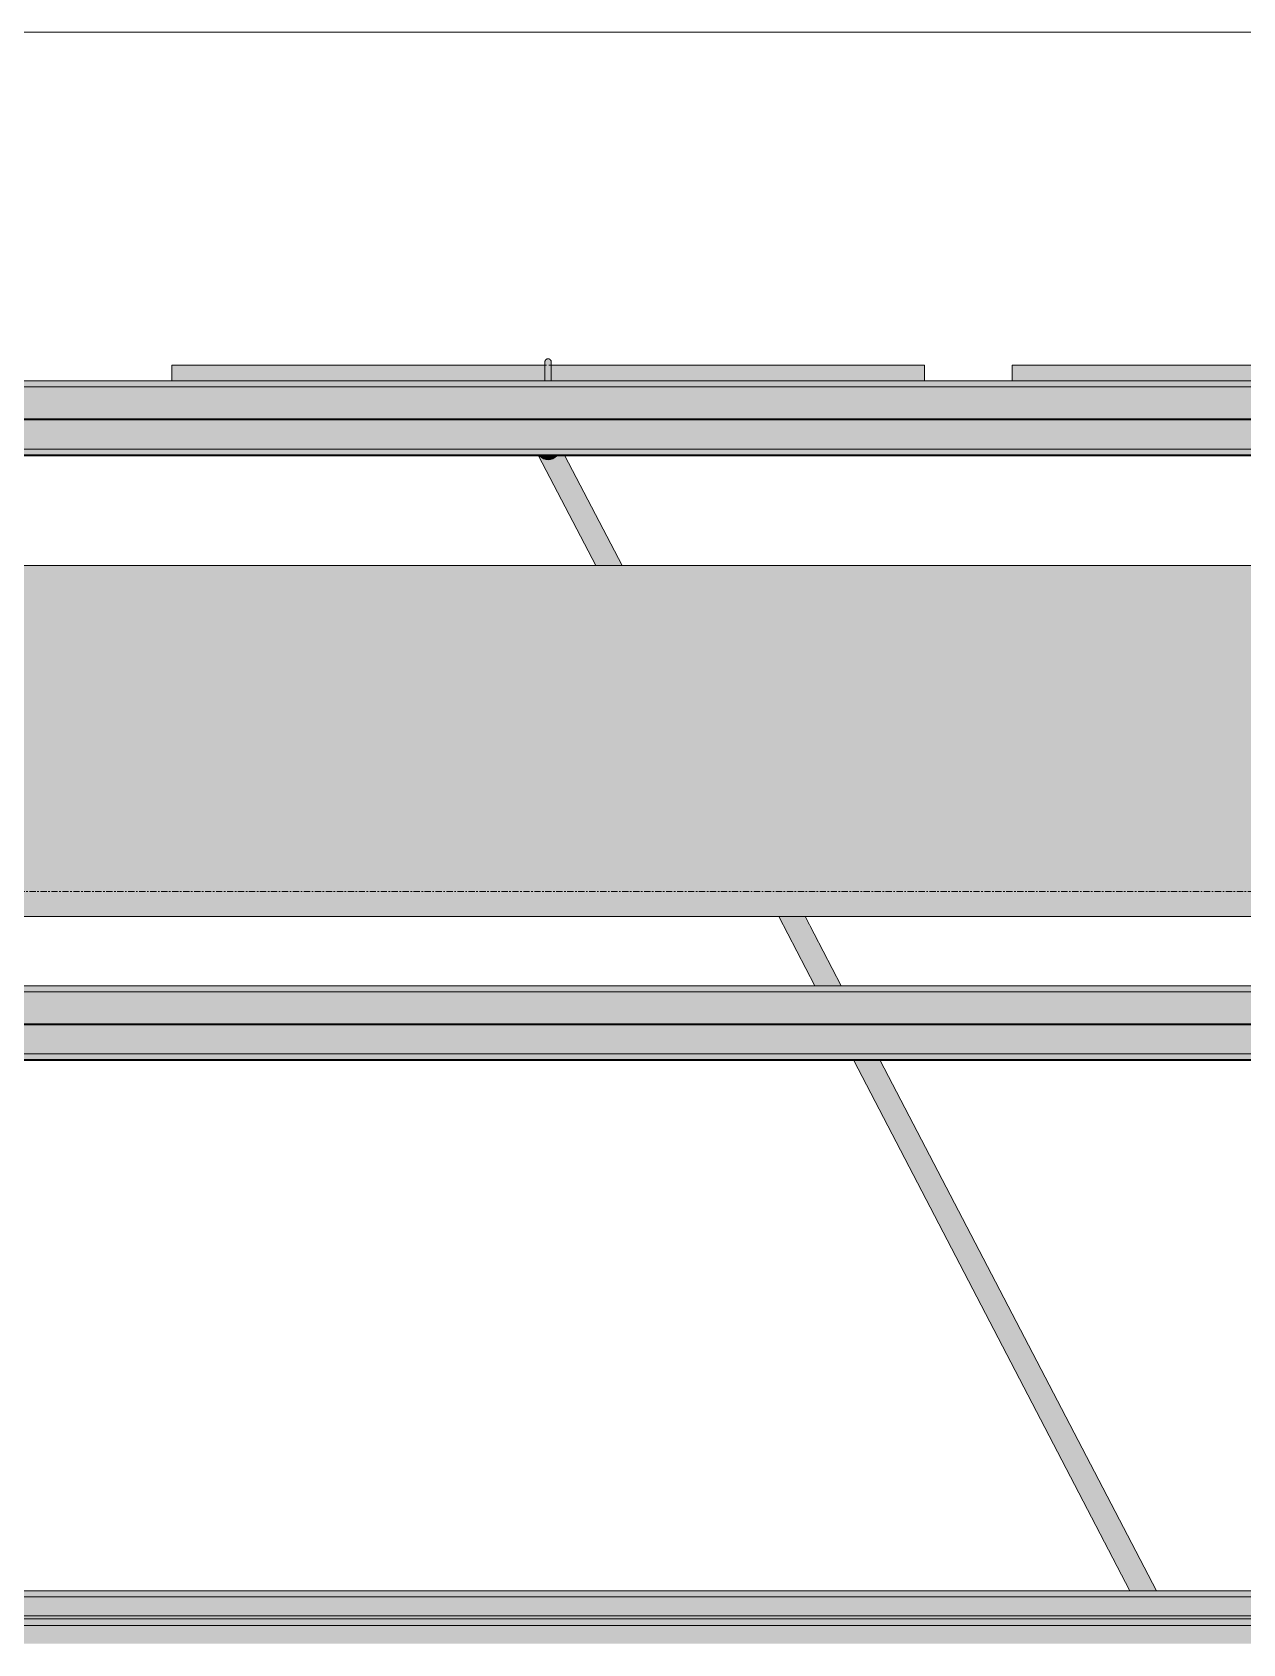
# Model space of a CAD drawing. Header units: inches. Extents: x 20426 to 92531, y -195 to 750.
# Drawn here: x 26574 to 26670.5, y 192 to 320.5 of the extents above; entities that cross this region are included whole.
import ezdxf

# ---------------------------------------------------------------- set-up
doc = ezdxf.new("R2010")
doc.units = ezdxf.units.IN
doc.header["$MEASUREMENT"] = 0
doc.linetypes.add('Grid Line 1_2_', pattern=[0.875, 0.5, -0.125, 0.125, -0.125])
for name, color, linetype, lineweight in [('A-FLOR-LEVL', 51, 'Continuous', 9), ('A-GLAZ-CWMG', 51, 'Continuous', 9), ('M-HVAC-DUCT', 70, 'Continuous', 9), ('Q-SPCQ', 91, 'Continuous', 9), ('S-BEAM', 12, 'Continuous', 9)]:
    doc.layers.add(name, color=color, linetype=linetype, lineweight=lineweight)

# ---------------------------------------------------------------- blocks, each defined once
blk = doc.blocks.new('Girt_Z - 8_D-904143-Elevation - South')
at = {"layer": 'S-BEAM'}
h = blk.add_hatch(color=256, dxfattribs=at)
h.paths.add_polyline_path([(26260.89, 244), (26260.89, 244.48), (22796.27, 244.48), (22796.27, 244), (26260.17, 244)], flags=0)
h.paths.add_polyline_path([(22792.65, 244), (22792.65, 244.48), (22792.15, 244.48), (22792.15, 244)], flags=0)
h = blk.add_hatch(color=256, dxfattribs=at)
h.paths.add_polyline_path([(26260.89, 241.63), (26260.89, 244), (22796.27, 244), (22796.27, 241.63), (26260.17, 241.63)], flags=0)
h.paths.add_polyline_path([(22792.65, 241.63), (22792.65, 244), (22792.15, 244), (22792.15, 241.63)], flags=0)
h = blk.add_hatch(color=256, dxfattribs=at)
h.paths.add_polyline_path([(26260.17, 241.45), (26260.89, 241.47), (26260.89, 241.63), (24152.13, 241.63), (22796.27, 241.63), (22796.27, 241.45), (26225.61, 241.45)], flags=0)
h.paths.add_polyline_path([(22792.15, 241.45), (22792.65, 241.47), (22792.65, 241.63), (22792.15, 241.63), (22792.15, 241.47)], flags=0)
h = blk.add_hatch(color=256, dxfattribs=at)
h.paths.add_polyline_path([(25854.11, 241.37), (26260.89, 241.41), (26260.89, 241.45), (22796.27, 241.41), (22796.27, 241.37), (25845.47, 241.37)], flags=0)
h.paths.add_polyline_path([(22792.65, 241.37), (22792.65, 241.45), (22792.15, 241.41), (22792.15, 241.37)], flags=0)
h = blk.add_hatch(color=256, dxfattribs=at)
h.paths.add_polyline_path([(25620.84, 239.05), (25672.77, 239.05), (25672.77, 241.25), (26260.89, 241.25), (26260.89, 241.37), (22796.27, 241.37), (22796.27, 241.25), (22810.02, 241.25), (22810.02, 239.05), (25603.56, 239.05)], flags=0)
h.paths.add_polyline_path([(22792.15, 241.25), (22792.65, 241.25), (22792.65, 241.37), (22792.15, 241.37)], flags=0)
for points in [[(24739.61, 238.6), (25672.77, 238.6), (25672.77, 239.05), (22810.02, 239.05), (22810.02, 238.6), (24705.06, 238.6)], [(25672.77, 238.52), (25672.77, 238.6), (22810.02, 238.6), (22810.02, 238.52), (25672.68, 238.52)]]:
    blk.add_hatch(color=256, dxfattribs=at).paths.add_polyline_path(points, flags=0)
for p, q in [((22796.27, 244.48), (26260.89, 244.48)), ((22796.27, 244), (26260.89, 244)), ((22796.27, 241.45), (26260.89, 241.45)), ((22796.27, 241.37), (26260.89, 241.37)), ((22810.02, 239.05), (25672.77, 239.05)), ((22810.02, 238.6), (25672.77, 238.6)), ((22810.02, 238.52), (25672.77, 238.52))]:
    blk.add_line(p, q, dxfattribs=at)
blk = doc.blocks.new('Girt_Z - 8_D-915553-Elevation - South')
at = {"layer": 'S-BEAM'}
h = blk.add_hatch(color=256, dxfattribs=at)
h.paths.add_polyline_path([(26225.61, 292.25), (26260.89, 292.25), (26260.89, 292.73), (22796.27, 292.73), (22796.27, 292.25), (26087.38, 292.25)], flags=0)
h.paths.add_polyline_path([(22792.65, 292.25), (22792.65, 292.73), (22792.15, 292.73), (22792.15, 292.25)], flags=0)
h = blk.add_hatch(color=256, dxfattribs=at)
h.paths.add_polyline_path([(26260.89, 289.88), (26260.89, 292.25), (22796.27, 292.25), (22796.27, 289.88), (26225.61, 289.88)], flags=0)
h.paths.add_polyline_path([(22792.65, 289.88), (22792.65, 292.25), (22792.15, 292.25), (22792.15, 289.88)], flags=0)
h = blk.add_hatch(color=256, dxfattribs=at)
h.paths.add_polyline_path([(26225.61, 289.7), (26260.89, 289.72), (26260.89, 289.88), (22796.27, 289.88), (22796.27, 289.7), (26087.38, 289.7)], flags=0)
h.paths.add_polyline_path([(22792.15, 289.7), (22792.65, 289.72), (22792.65, 289.88), (22792.15, 289.88), (22792.15, 289.72)], flags=0)
h = blk.add_hatch(color=256, dxfattribs=at)
h.paths.add_polyline_path([(24739.61, 289.62), (26260.89, 289.66), (26260.89, 289.7), (22796.27, 289.66), (22796.27, 289.62), (24730.97, 289.62)], flags=0)
h.paths.add_polyline_path([(22792.65, 289.62), (22792.65, 289.7), (22792.15, 289.66), (22792.15, 289.62)], flags=0)
h = blk.add_hatch(color=256, dxfattribs=at)
h.paths.add_polyline_path([(26225.61, 287.3), (26260.89, 287.3), (26260.89, 289.62), (22796.27, 289.62), (22796.27, 287.3), (26087.38, 287.3)], flags=0)
h.paths.add_polyline_path([(22792.65, 287.3), (22792.65, 289.62), (22792.15, 289.62), (22792.15, 287.3)], flags=0)
h = blk.add_hatch(color=256, dxfattribs=at)
h.paths.add_polyline_path([(26260.89, 286.85), (26260.89, 287.3), (22796.27, 287.3), (22796.27, 286.85), (26225.61, 286.85)], flags=0)
h.paths.add_polyline_path([(22792.15, 286.85), (22792.65, 286.85), (22792.65, 287.3), (22792.15, 287.3)], flags=0)
h = blk.add_hatch(color=256, dxfattribs=at)
h.paths.add_polyline_path([(26260.89, 286.77), (26260.89, 286.85), (22796.27, 286.85), (22796.27, 286.77), (26225.61, 286.77)], flags=0)
h.paths.add_polyline_path([(22792.65, 286.77), (22792.65, 286.85), (22792.15, 286.85), (22792.15, 286.77)], flags=0)
for p, q in [((22796.27, 292.73), (26260.89, 292.73)), ((22796.27, 292.25), (26260.89, 292.25)), ((22796.27, 289.7), (26260.89, 289.7)), ((22796.27, 289.62), (26260.89, 289.62)), ((22796.27, 287.3), (26260.89, 287.3)), ((22796.27, 286.85), (26260.89, 286.85)), ((22796.27, 286.77), (26260.89, 286.77))]:
    blk.add_line(p, q, dxfattribs=at)
blk = doc.blocks.new('Girt_Z - 8_D-V19-Elevation - South')
at = {"layer": 'S-BEAM'}
for points in [[(25672.77, 195.75), (25672.77, 196.23), (22810.02, 196.23), (22810.02, 195.75), (25672.68, 195.75)], [(25672.68, 194.24), (25672.77, 194.24), (25672.77, 195.75), (22810.02, 195.75), (22810.02, 194.24), (25638.12, 194.24)]]:
    blk.add_hatch(color=256, dxfattribs=at).paths.add_polyline_path(points, flags=0)
for p, q in [((22810.02, 196.23), (25672.77, 196.23)), ((22810.02, 195.75), (25672.77, 195.75))]:
    blk.add_line(p, q, dxfattribs=at)
blk = doc.blocks.new('Basketball_Backstop-Performance_Sports_Systems-3103-Ceiling_Hung - 27_-0_ to 27_-11 7_8_-V44-Elevation - South')
at = {"layer": 'Q-SPCQ'}
h = blk.add_hatch(color=256, dxfattribs=at)
h.paths.add_polyline_path([(24671.56, 293.99), (24671.52, 293.99), (24671.54, 293.78)], flags=0)
h.paths.add_polyline_path([(24671.56, 292.73), (24671.77, 292.73), (24671.77, 294.44), (24671.56, 294.38), (24671.54, 294.21), (24671.52, 294.23), (24671.56, 293.99), (24671.53, 292.73), (24671.55, 292.73)], flags=0)
for points in [[(24671.77, 292.73), (24672, 292.73), (24671.99, 293.62), (24671.97, 294.38), (24671.77, 294.44), (24671.77, 292.73)], [(24671.77, 286.44), (24671.99, 286.47), (24672.2, 286.55), (24672.44, 286.77), (24671.09, 286.77), (24671.15, 286.69), (24671.33, 286.55), (24671.54, 286.47)]]:
    blk.add_hatch(color=256, dxfattribs=at).paths.add_polyline_path(points, flags=0)
h = blk.add_hatch(color=256, dxfattribs=at)
h.paths.add_polyline_path([(24645.91, 292.73), (24671.53, 292.77), (24671.54, 293.64), (24671.52, 294), (24641.77, 294), (24641.77, 292.73)], flags=0)
h.paths.add_polyline_path([(24672.01, 292.73), (24701.77, 292.73), (24701.77, 294), (24671.99, 293.97), (24671.98, 293.77), (24672, 292.73)], flags=0)
h = blk.add_hatch(color=256, dxfattribs=at)
h.paths.add_polyline_path([(24708.77, 292.73), (24756.53, 292.77), (24756.54, 293.64), (24756.52, 294), (24708.77, 294), (24708.77, 293.12)], flags=0)
h.paths.add_polyline_path([(24800.09, 292.73), (24804.77, 292.73), (24804.77, 294), (24756.99, 293.97), (24756.98, 293.77), (24757.01, 292.73), (24791.45, 292.73)], flags=0)
h = blk.add_hatch(color=256, dxfattribs=at)
h.paths.add_polyline_path([(24720.03, 196.23), (24720.27, 196.23), (24698.2, 238.52), (24696.13, 238.52), (24718.19, 196.23), (24719.96, 196.23)], flags=0)
h.paths.add_polyline_path([(24693.02, 244.48), (24695.13, 244.48), (24692.2, 250), (24690.15, 250), (24692.66, 245.16)], flags=0)
h.paths.add_polyline_path([(24676.07, 278), (24677.67, 278), (24673.07, 286.77), (24672.44, 286.77), (24672.37, 286.68), (24672.01, 286.47), (24671.84, 286.45), (24671.57, 286.46), (24671.43, 286.51), (24671.19, 286.66), (24671.01, 286.74), (24675.6, 278), (24675.87, 278)], flags=0)
for p, q in [((24671.65, 294), (24641.77, 294)), ((24641.77, 292.73), (24641.77, 294)), ((24701.77, 294), (24671.83, 294)), ((24701.77, 294), (24701.77, 292.73)), ((24756.65, 294), (24708.77, 294)), ((24708.77, 292.73), (24708.77, 294)), ((24670.99, 286.77), (24675.56, 278)), ((24677.67, 278), (24673.11, 286.77)), ((24690.15, 250), (24693.02, 244.48)), ((24695.13, 244.48), (24692.26, 250)), ((24696.13, 238.52), (24718.15, 196.23)), ((24720.27, 196.23), (24698.24, 238.52))]:
    blk.add_line(p, q, dxfattribs=at)
at = {"layer": 'Q-SPCQ', "flags": 128}
for points in [[(24671.52, 294.25), (24671.52, 294.26), (24671.52, 294.27), (24671.52, 294.28), (24671.52, 294.29), (24671.52, 294.3), (24671.52, 294.31), (24671.52, 294.32), (24671.53, 294.33), (24671.53, 294.34), (24671.53, 294.35), (24671.54, 294.36), (24671.54, 294.37), (24671.55, 294.37), (24671.55, 294.38), (24671.56, 294.39), (24671.56, 294.4), (24671.57, 294.41), (24671.58, 294.41), (24671.58, 294.42), (24671.59, 294.43), (24671.6, 294.44), (24671.61, 294.44), (24671.61, 294.45), (24671.62, 294.45), (24671.63, 294.46), (24671.64, 294.47), (24671.65, 294.47), (24671.66, 294.48), (24671.67, 294.48), (24671.67, 294.48), (24671.68, 294.49), (24671.69, 294.49), (24671.7, 294.49), (24671.71, 294.49), (24671.72, 294.5), (24671.73, 294.5), (24671.74, 294.5), (24671.75, 294.5), (24671.76, 294.5), (24671.77, 294.5)], [(24671.77, 294.5), (24671.78, 294.5), (24671.79, 294.5), (24671.8, 294.5), (24671.81, 294.5), (24671.81, 294.5), (24671.82, 294.49), (24671.83, 294.49), (24671.84, 294.49), (24671.85, 294.48), (24671.86, 294.48), (24671.87, 294.48), (24671.88, 294.47), (24671.89, 294.47), (24671.9, 294.46), (24671.91, 294.46), (24671.91, 294.45), (24671.92, 294.44), (24671.93, 294.44), (24671.94, 294.43), (24671.94, 294.42), (24671.95, 294.42), (24671.96, 294.41), (24671.96, 294.4), (24671.97, 294.39), (24671.98, 294.39), (24671.98, 294.38), (24671.99, 294.37), (24671.99, 294.36), (24671.99, 294.35), (24672, 294.34), (24672, 294.33), (24672, 294.32), (24672.01, 294.31), (24672.01, 294.3), (24672.01, 294.29), (24672.01, 294.28), (24672.01, 294.27), (24672.01, 294.26), (24672.02, 294.25), (24672.02, 294.25)], [(24671.52, 293.97), (24671.52, 294.01), (24671.52, 294.05), (24671.52, 294.08), (24671.52, 294.11), (24671.52, 294.14), (24671.52, 294.17), (24671.52, 294.19), (24671.52, 294.21), (24671.52, 294.22), (24671.52, 294.23), (24671.52, 294.24), (24671.52, 294.25), (24671.52, 294.25)], [(24671.52, 294.25), (24671.52, 294.25), (24671.52, 294.24), (24671.52, 294.24), (24671.52, 294.22), (24671.52, 294.21), (24671.52, 294.19), (24671.52, 294.17), (24671.52, 294.15), (24671.52, 294.12), (24671.52, 294.09), (24671.52, 294.06), (24671.52, 294.02), (24671.52, 293.99), (24671.52, 293.94), (24671.52, 293.9), (24671.52, 293.85), (24671.52, 293.81), (24671.52, 293.75), (24671.52, 293.7), (24671.52, 293.64), (24671.52, 293.58), (24671.52, 293.52), (24671.52, 293.46), (24671.52, 293.4), (24671.52, 293.33), (24671.52, 293.26), (24671.52, 293.19), (24671.52, 293.12), (24671.52, 293.05), (24671.52, 292.97), (24671.52, 292.9), (24671.52, 292.82), (24671.52, 292.75)], [(24672.02, 292.73), (24672.02, 292.8), (24672.02, 292.88), (24672.02, 292.95), (24672.02, 293.03), (24672.02, 293.1), (24672.02, 293.17), (24672.02, 293.24), (24672.02, 293.31), (24672.02, 293.38), (24672.02, 293.44), (24672.02, 293.51), (24672.02, 293.57), (24672.02, 293.63), (24672.02, 293.68), (24672.02, 293.74), (24672.02, 293.79), (24672.02, 293.84), (24672.02, 293.89), (24672.02, 293.93), (24672.02, 293.97), (24672.02, 294.01), (24672.02, 294.05), (24672.02, 294.08), (24672.02, 294.11), (24672.02, 294.14), (24672.02, 294.17), (24672.02, 294.19), (24672.02, 294.21), (24672.02, 294.22), (24672.02, 294.23), (24672.02, 294.24), (24672.02, 294.25), (24672.02, 294.25)], [(24672.02, 294.25), (24672.02, 294.25), (24672.02, 294.24), (24672.02, 294.24), (24672.02, 294.22), (24672.02, 294.21), (24672.02, 294.19), (24672.02, 294.17), (24672.02, 294.15), (24672.02, 294.12), (24672.02, 294.09), (24672.02, 294.06), (24672.02, 294.02), (24672.02, 293.99)]]:
    blk.add_lwpolyline(points, dxfattribs=at)
at = {"layer": 'Q-SPCQ'}
blk.add_arc((24671.77, 287.31), 0.875, 218.8642, 321.1358, dxfattribs=at)
blk = doc.blocks.new('Rectangular Mullion - Profile_Polycarbonate_Lower-934492-Elevation - South')
at = {"layer": 'A-GLAZ-CWMG'}
for points in [[(25672.77, 193.99), (25672.77, 194.24), (22810.02, 194.24), (22810.02, 193.99), (25672.68, 193.99)], [(24748.25, 193.46), (25672.77, 193.46), (25672.77, 193.99), (22810.02, 193.99), (22810.02, 193.46), (24739.61, 193.46)], [(25672.77, 192), (25672.77, 193.46), (22810.02, 193.46), (22810.02, 192), (25672.68, 192)]]:
    blk.add_hatch(color=256, dxfattribs=at).paths.add_polyline_path(points, flags=0)
for p, q in [((22810.02, 194.24), (25672.77, 194.24)), ((22810.02, 193.99), (25672.77, 193.99)), ((22810.02, 193.46), (25672.77, 193.46))]:
    blk.add_line(p, q, dxfattribs=at)
blk = doc.blocks.new('W-Wide Flange - W8X21-946647-Elevation - South')
at = {"layer": 'S-BEAM'}
blk.add_line((22796.39, 320.55), (26270.39, 320.55), dxfattribs=at)

msp = doc.modelspace()

# ---------------------------------------------------------------- hatches: boundary and pattern name
at = {"layer": 'M-HVAC-DUCT', "lineweight": 5}
h = msp.add_hatch(color=256, dxfattribs=at)
h.paths.add_polyline_path([(26345.68, 264), (26467.71, 264), (26467.71, 278), (26345.68, 278), (26345.68, 266.43)], flags=0)
h.paths.add_polyline_path([(26993.96, 264), (27046.71, 264), (27046.71, 278), (26775.21, 278), (26775.21, 264), (26959.4, 264)], flags=0)
h.paths.add_polyline_path([(27743.68, 264), (27743.68, 278), (27643.71, 277.98), (27643.71, 264), (27736.96, 264)], flags=0)
h.paths.add_polyline_path([(27064.71, 264), (27336.21, 264), (27336.21, 278), (27064.71, 278), (27064.71, 265.25)], flags=0)
h.paths.add_polyline_path([(26485.71, 264), (26757.21, 264), (26757.21, 278), (26485.71, 278), (26485.71, 264.24)], flags=0)
h.paths.add_polyline_path([(27354.21, 264), (27625.71, 264), (27625.71, 278), (27354.21, 278), (27354.21, 265.75)], flags=0)
h = msp.add_hatch(color=256, dxfattribs=at)
h.paths.add_polyline_path([(26345.68, 250), (26467.71, 250), (26467.71, 264), (26345.68, 264), (26345.68, 250.21)], flags=0)
h.paths.add_polyline_path([(26485.71, 250), (26757.21, 250), (26757.21, 264), (26485.71, 264), (26485.71, 250.19)], flags=0)
h.paths.add_polyline_path([(27046.71, 250), (27046.71, 264), (26775.21, 264), (26775.21, 250), (26993.96, 250)], flags=0)
h.paths.add_polyline_path([(27132.19, 250), (27336.21, 250), (27336.21, 264), (27064.71, 264), (27064.71, 250)], flags=0)
h.paths.add_polyline_path([(27354.21, 250), (27625.71, 250.02), (27625.71, 264), (27354.21, 264), (27354.21, 250.06)], flags=0)
h.paths.add_polyline_path([(27643.71, 250), (27743.68, 250), (27743.68, 264), (27643.71, 264), (27643.71, 250.02)], flags=0)

# ---------------------------------------------------------------- linework, layer by layer
at = {"layer": 'A-FLOR-LEVL', "linetype": 'Grid Line 1_2_'}
msp.add_line((23922.49, 252), (28374.34, 252), dxfattribs=at)
at = {"layer": 'M-HVAC-DUCT'}
for p, q in [((26757.21, 278), (26485.71, 278)), ((26485.71, 250), (26757.21, 250))]:
    msp.add_line(p, q, dxfattribs=at)

# ---------------------------------------------------------------- block references
at = {"layer": 'A-GLAZ-CWMG'}
msp.add_blockref('Rectangular Mullion - Profile_Polycarbonate_Lower-934492-Elevation - South', (1943.32, 0), dxfattribs=at)
at = {"layer": 'Q-SPCQ'}
msp.add_blockref('Basketball_Backstop-Performance_Sports_Systems-3103-Ceiling_Hung - 27_-0_ to 27_-11 7_8_-V44-Elevation - South', (1943.32, 0), dxfattribs=at)
at = {"layer": 'S-BEAM'}
for name in ['W-Wide Flange - W8X21-946647-Elevation - South', 'Girt_Z - 8_D-915553-Elevation - South', 'Girt_Z - 8_D-904143-Elevation - South', 'Girt_Z - 8_D-V19-Elevation - South']:
    msp.add_blockref(name, (1943.32, 0), dxfattribs=at)

doc.saveas('drawing.dxf')
